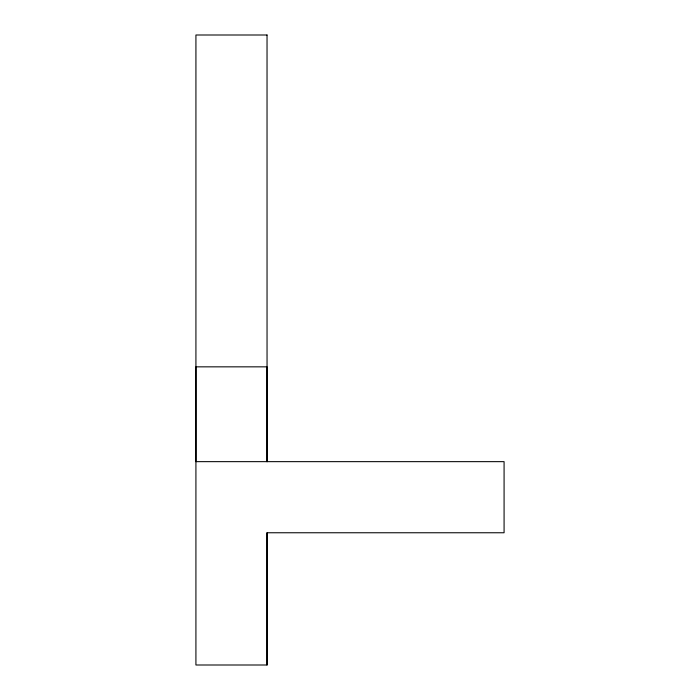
<?xml version="1.0" encoding="UTF-8"?>
<svg xmlns="http://www.w3.org/2000/svg" width="700" height="700" viewBox="0 0 700 700"><rect width="100%" height="100%" fill="white"/><g stroke="black" fill="none" stroke-linecap="round" stroke-linejoin="round"><path stroke-width="1.05" d="M267.05 532.761L267.05 665L195.921 665L195.93 35L267.05 35M267.033 461.65L267.033 366.844L195.93 366.844L195.921 461.65L504.079 461.65L504.079 532.761L267.033 532.761L267.033 665M267.033 35L267.05 461.65"/></g></svg>
